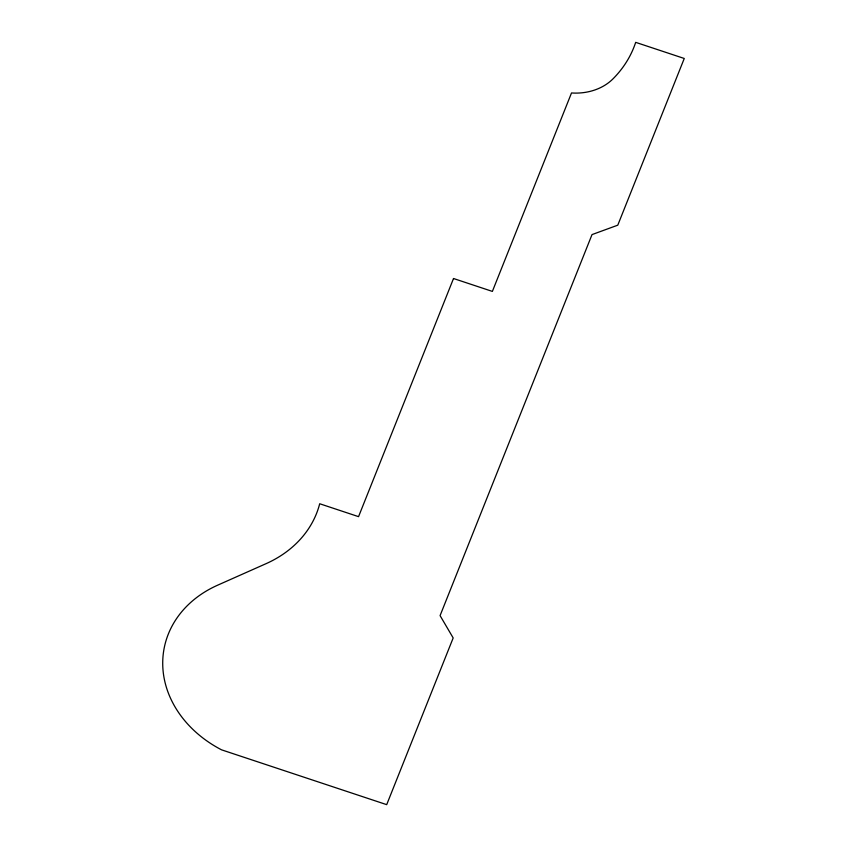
<?xml version="1.0" encoding="UTF-8"?>
<svg xmlns="http://www.w3.org/2000/svg" width="847" height="847" viewBox="0 0 847 847"><rect width="100%" height="100%" fill="white"/><g stroke="black" fill="none" stroke-linecap="round" stroke-linejoin="round"><path stroke-width="1.27" d="M453.516 278.515L358.556 516.649L319.7 503.753A116.759 96.569 10.9 0 1 266.022 563.689L217.584 585.213A114.017 94.303 10.9 0 0 162.74 665.117A114.017 94.303 10.9 0 0 221.565 749.839L386.698 804.65L453.177 637.95L440.08 615.621L592.021 234.598L617.781 225.175L684.26 58.475L635.684 42.35A126.976 105.017 10.9 0 1 613.175 78.676A52.398 43.335 10.9 0 1 571.513 92.958L492.372 291.41L453.516 278.515"/></g></svg>
